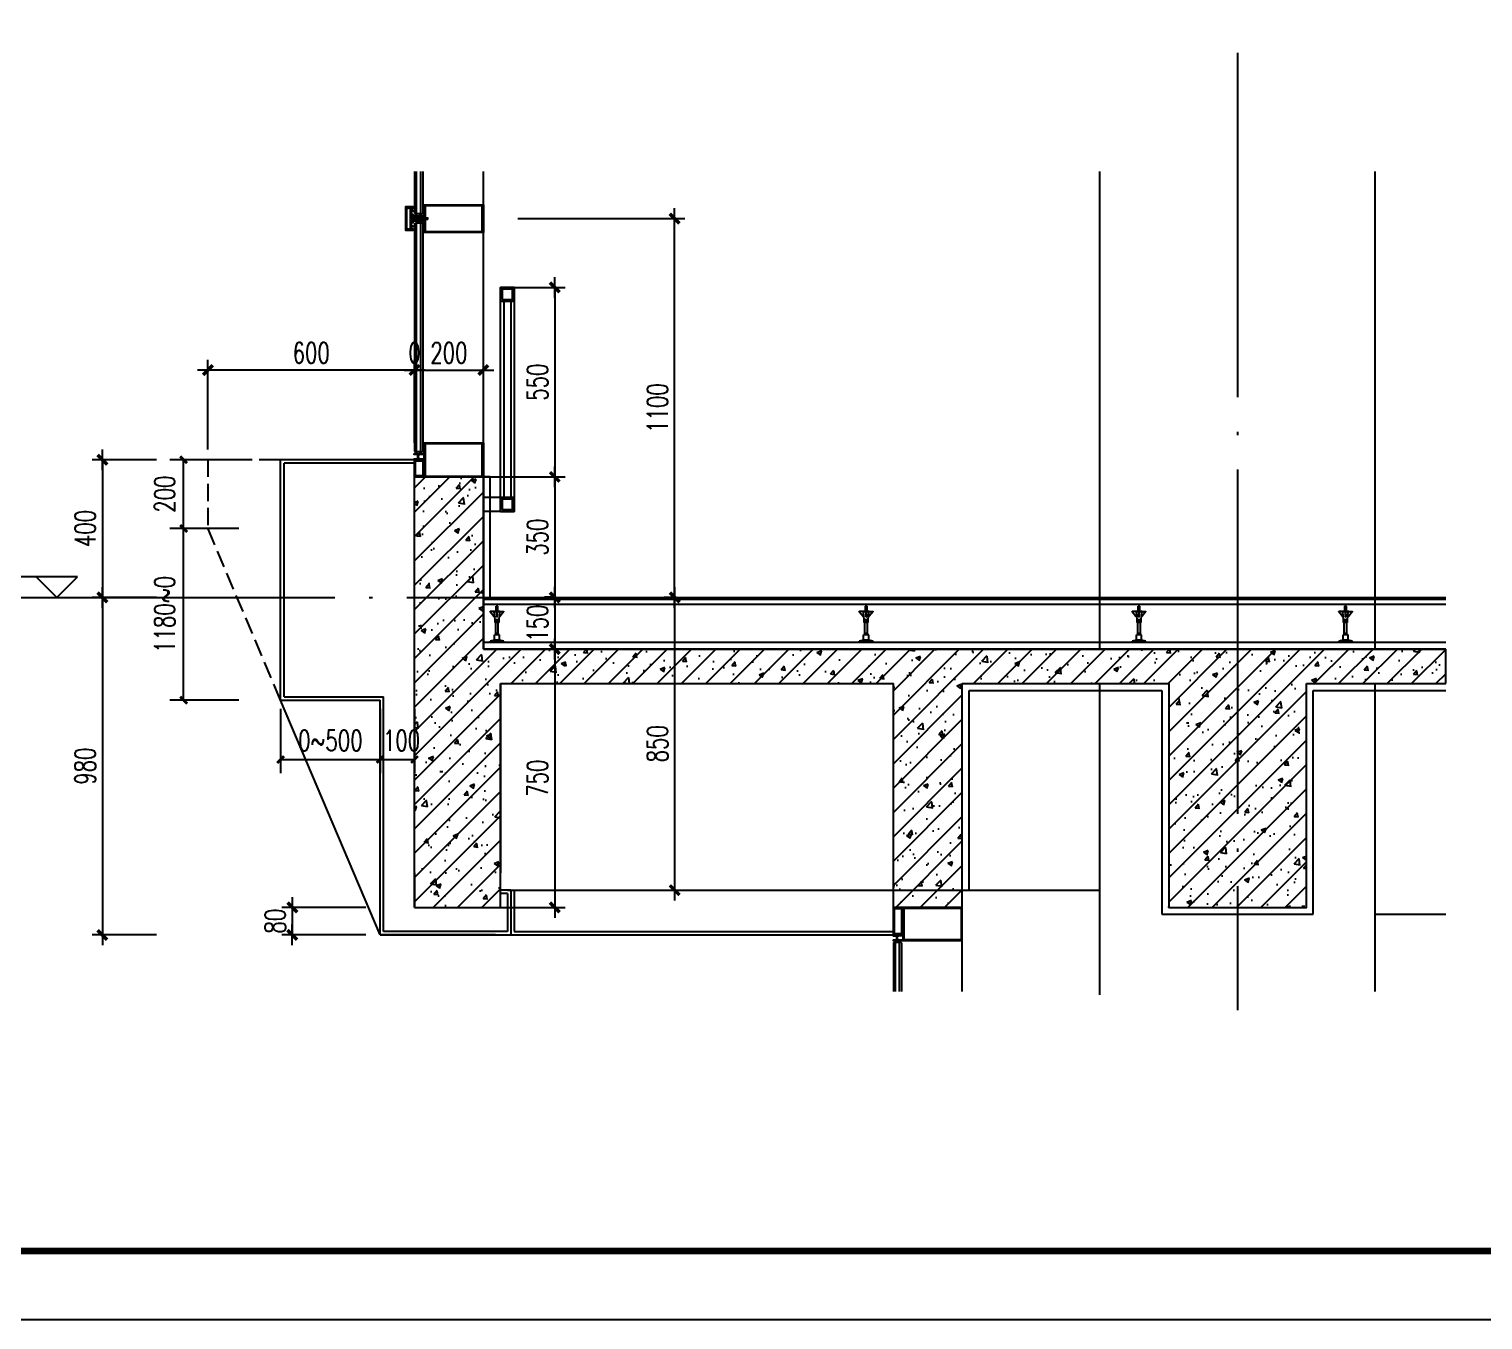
# Model space of a CAD drawing. Extents: x 1980812 to 2578970, y -669191 to 284498.
# Drawn here: x 2424804 to 2429028, y -405922 to -402174 of the extents above; entities that cross this region are included whole.
import ezdxf
from ezdxf.enums import TextEntityAlignment as Align

# ---------------------------------------------------------------- set-up
doc = ezdxf.new("R2010")
doc.units = 0
doc.header["$LTSCALE"] = 1000
doc.header["$MEASUREMENT"] = 0
for name, pattern in [('CENTER', [2, 1.25, -0.25, 0.25, -0.25]), ('DASH', [0.35, 0.25, -0.1]), ('DOTE', [2.42, 2, -0.2, 0.02, -0.2]), ('HIDDEN', [0.375, 0.25, -0.125]), ('HIDDEN2', [0.1875, 0.125, -0.0625])]:
    doc.linetypes.add(name, pattern=pattern)
for name, color, linetype in [('A-SECT-MBND-FINE', 252, 'Continuous'), ('A-SECT-MCUT', 1, 'Continuous'), ('A-SECT-MCUT-FINE', 137, 'Continuous'), ('DIM_ELEV', 3, 'Continuous'), ('dote', 1, 'DOTE'), ('PUB_DIM', 3, 'Continuous'), ('SF', 1, 'Continuous'), ('TEXT', 7, 'Continuous'), ('TK', 1, 'Continuous'), ('WALL', 4, 'Continuous'), ('WINDOW', 2, 'Continuous'), ('可见看线', 63, 'Continuous'), ('建筑辅助线', 231, 'Continuous'), ('柱墙填充', 181, 'Continuous'), ('栏杆', 143, 'Continuous'), ('详细标注', 231, 'Continuous'), ('铝板', 31, 'Continuous'), ('面层', 31, 'Continuous')]:
    doc.layers.add(name, color=color, linetype=linetype)
doc.styles.add('_TCH_DIM_T3', font='SIMPLEX', dxfattribs={"width": 0.705882, "bigfont": 'GBCBIG'})
doc.styles.add('DIM_FONT', font='SIMPLEX', dxfattribs={"width": 0.7, "bigfont": 'GBCBIG'})
doc.styles.add('ROMANS', font='simplex_.ttf', dxfattribs={"width": 0.8, "height": 500})
doc.dimstyles.new('_TCH_ARCH&&20', dxfattribs={"dimtxt": 59.5, "dimasz": 20, "dimexe": 40, "dimexo": 4, "dimgap": 25.25, "dimtad": 1, "dimdec": 0, "dimzin": 0, "dimdsep": 46, "dimtxsty": '_TCH_DIM_T3', "dimblk": 'ARCHTICK', "dimcen": 0.09, "dimclrt": 7, "dimazin": 2, "dimtfac": 1, "dimtdec": 0, "dimtix": 1, "dimtmove": 2, "dimatfit": 3, "dimfxl": 1, "dimtolj": 1, "dimtzin": 0, "dimarcsym": 0})
doc.dimstyles.new('DIMN20', dxfattribs={"dimscale": 0.2, "dimtxt": 300, "dimasz": 1, "dimexe": 150, "dimexo": 0, "dimgap": 100, "dimtad": 1, "dimdec": 0, "dimzin": 0, "dimdsep": 46, "dimtxsty": 'DIM_FONT', "dimblk1": '_DIMX', "dimblk2": '_DIMX', "dimsah": 1, "dimcen": 0.09, "dimclrd": 256, "dimclre": 256, "dimclrt": 7, "dimadec": 0, "dimazin": 0, "dimtfac": 1, "dimtdec": 0, "dimtix": 1, "dimtmove": 2, "dimatfit": 3, "dimldrblk": '_DIMX', "dimfxl": 150, "dimtolj": 1, "dimtzin": 0, "dimarcsym": 0})

# ---------------------------------------------------------------- blocks, each defined once
blk = doc.blocks.new('M5x45_Pan')
at = {"color": 8, "linetype": 'HIDDEN'}
for p, q in [((0, 1.9), (45, 1.9)), ((44.4, -2.5), (44.4, 2.5)), ((0, -1.9), (45, -1.9))]:
    blk.add_line(p, q, dxfattribs=at)
at = {"color": 0, "linetype": 'ByBlock'}
blk.add_lwpolyline([(-1.4, -4.8), (0, -4.8), (0, 4.7), (-1.4, 4.7, 0.228537), (-2.2, 4.4, 0.349288), (-2.2, -4.4, 0.228537)], format="xyb", close=True, dxfattribs=at)
at = {"color": 8, "linetype": 'HIDDEN2'}
blk.add_lwpolyline([(-3.7, 0.7), (-1.8, 0.7), (-1.8, -0.8), (-3.7, -0.8)], dxfattribs=at)
at = {"color": 8, "linetype": 'ByBlock'}
blk.add_lwpolyline([(0, 2.5), (44.4, 2.5), (45, 1.9), (45, -1.9), (44.4, -2.5), (0, -2.5)], dxfattribs=at)
at = {"layer": 'TEXT', "color": 8, "linetype": 'CENTER'}
blk.add_line((48, 0), (-6.7, 0), dxfattribs=at)
at = {"layer": 'Defpoints', "color": 8, "style": 'ROMANS', "width": 0.8}
blk.add_text('M5x45', height=1, rotation=90, dxfattribs=at).set_placement((-1, 0), align=Align.MIDDLE)
blk = doc.blocks.new('_DIMX')
blk.add_line((-150, 0), (150, 0))
at = {"const_width": 50}
blk.add_lwpolyline([(-70, -70), (70, 70)], dxfattribs=at)
blk = doc.blocks.new('*D2419')
at = {"layer": 'Defpoints', "color": 0, "transparency": 16777216}
for p in [(2426123.9, -403974.4), (2426008.9, -404724.4, 0), (2426331.4, -404724.4)]:
    blk.add_point(p, dxfattribs=at)
at = {"layer": '详细标注', "lineweight": -2, "transparency": 16777216}
for p, q in [((2426123.9, -403974.4), (2426361.4, -403974.4)), ((2426331.4, -403974.6), (2426331.4, -404724.2)), ((2426008.9, -404724.4), (2426361.4, -404724.4))]:
    blk.add_line(p, q, dxfattribs=at)
at = {"layer": '详细标注', "lineweight": -2, "transparency": 16777216, "xscale": 0.2, "yscale": 0.2, "zscale": 0.2}
for p, rotation in [((2426331.4, -403974.4), 90), ((2426331.4, -404724.4), 270)]:
    blk.add_blockref('_DIMX', p, dxfattribs=dict(at, rotation=rotation))
at = {"layer": '详细标注', "color": 7, "transparency": 16777216, "insert": (2426281.4, -404349.4), "char_height": 60, "attachment_point": 5, "rotation": 90, "style": 'DIM_FONT'}
blk.add_mtext('\\A1;750', dxfattribs=at)
blk = doc.blocks.new('A$C573D0ACE')
at = {"layer": '建筑辅助线'}
for p, q in [((-40, 89), (-40, 90)), ((-29, 89), (-40, 89)), ((-40, 89), (-29, 75.7)), ((-11, 89), (-29, 89)), ((-29, 88), (-29, 89)), ((-11, 88), (-29, 88)), ((-25.8, 65), (-27.8, 88)), ((-22.5, 90), (-22.5, 105)), ((-17.5, 105), (-22.5, 105)), ((-20.5, 72.5), (-20.5, 88)), ((-20, 105), (-20, 110)), ((-19.5, 72.5), (-19.5, 88)), ((-17.5, 90), (-17.5, 105)), ((-14.2, 65), (-12.2, 88)), ((-11, 88), (-11, 89)), ((-11, 89), (0, 89)), ((0, 89), (-11, 75.7)), ((0, 89), (0, 90)), ((-29, 75.7), (-26.4, 72.5)), ((-14.2, 65), (-25.8, 65)), ((-25.8, 57.5), (-25.8, 65)), ((-14.2, 57.5), (-25.8, 57.5)), ((-23.8, 21), (-23.8, 57.5)), ((-22.4, 57.5), (-22.4, 65)), ((-19.5, 72.5), (-20.5, 72.5)), ((-17.6, 57.5), (-17.6, 65)), ((-16.2, 21), (-16.2, 57.5)), ((-14.2, 57.5), (-14.2, 65)), ((-11, 75.7), (-13.6, 72.5)), ((-27.5, 6), (-40, 3)), ((-40, 0), (-40, 3)), ((0, 3), (-40, 3)), ((-27.5, 6), (-27.5, 21)), ((-12.5, 21), (-27.5, 21)), ((-12.5, 6), (-27.5, 6)), ((-16.2, 25), (-23.8, 26)), ((-16.2, 24), (-23.8, 25)), ((-16.2, 23), (-23.8, 24)), ((-16.2, 22), (-23.8, 23)), ((-16.2, 21), (-23.8, 22)), ((-12.5, 6), (-12.5, 21)), ((0, 3), (-12.5, 6)), ((0, 0), (0, 3))]:
    blk.add_line(p, q, dxfattribs=at)
blk = doc.blocks.new('*D2420')
at = {"layer": 'Defpoints', "color": 0, "transparency": 16777216}
for p in [(2426223.8, -402724.4), (2426679.6, -402724.4), (2426223.8, -403824.4)]:
    blk.add_point(p, dxfattribs=at)
at = {"layer": '详细标注', "lineweight": -2, "transparency": 16777216}
for p, q in [((2426223.8, -402724.4), (2426709.6, -402724.4)), ((2426679.6, -403824.2), (2426679.6, -402724.6)), ((2426223.8, -403824.4), (2426709.6, -403824.4))]:
    blk.add_line(p, q, dxfattribs=at)
at = {"layer": '详细标注', "lineweight": -2, "transparency": 16777216, "xscale": 0.2, "yscale": 0.2, "zscale": 0.2}
for p, rotation in [((2426679.6, -402724.4), 90), ((2426679.6, -403824.4), 270)]:
    blk.add_blockref('_DIMX', p, dxfattribs=dict(at, rotation=rotation))
at = {"layer": '详细标注', "color": 7, "transparency": 16777216, "insert": (2426629.6, -403274.4), "char_height": 60, "attachment_point": 5, "rotation": 90, "style": 'DIM_FONT'}
blk.add_mtext('\\A1;1100', dxfattribs=at)
blk = doc.blocks.new('*D2421')
at = {"layer": 'Defpoints', "color": 0, "transparency": 16777216}
for p in [(2426123.9, -403164.1), (2425923.9, -403375.7, 0), (2426123.9, -403375.7, 0)]:
    blk.add_point(p, dxfattribs=at)
at = {"layer": '详细标注', "lineweight": -2, "transparency": 16777216}
for p, q in [((2425923.9, -403375.7), (2425923.9, -403134.1)), ((2426123.9, -403375.7), (2426123.9, -403134.1)), ((2425924.1, -403164.1), (2426123.7, -403164.1))]:
    blk.add_line(p, q, dxfattribs=at)
at = {"layer": '详细标注', "lineweight": -2, "transparency": 16777216, "xscale": 0.2, "yscale": 0.2, "zscale": 0.2, "rotation": 180}
blk.add_blockref('_DIMX', (2425923.9, -403164.1), dxfattribs=at)
at = {"layer": '详细标注', "lineweight": -2, "transparency": 16777216, "xscale": 0.2, "yscale": 0.2, "zscale": 0.2}
blk.add_blockref('_DIMX', (2426123.9, -403164.1), dxfattribs=at)
at = {"layer": '详细标注', "color": 7, "transparency": 16777216, "insert": (2426023.9, -403114.1), "char_height": 60, "attachment_point": 5, "style": 'DIM_FONT'}
blk.add_mtext('\\A1;200', dxfattribs=at)
blk = doc.blocks.new('*D2704')
at = {"layer": 'Defpoints', "color": 0, "transparency": 16777216}
for p in [(2426123.9, -403474.4, 0), (2426123.9, -403824.4, 0), (2426331.4, -403824.4)]:
    blk.add_point(p, dxfattribs=at)
at = {"layer": '详细标注', "lineweight": -2, "transparency": 16777216}
for p, q in [((2426123.9, -403474.4), (2426361.4, -403474.4)), ((2426331.4, -403474.6), (2426331.4, -403824.2)), ((2426123.9, -403824.4), (2426361.4, -403824.4))]:
    blk.add_line(p, q, dxfattribs=at)
at = {"layer": '详细标注', "lineweight": -2, "transparency": 16777216, "xscale": 0.2, "yscale": 0.2, "zscale": 0.2}
for p, rotation in [((2426331.4, -403474.4), 90), ((2426331.4, -403824.4), 270)]:
    blk.add_blockref('_DIMX', p, dxfattribs=dict(at, rotation=rotation))
at = {"layer": '详细标注', "color": 7, "transparency": 16777216, "insert": (2426281.4, -403649.4), "char_height": 60, "attachment_point": 5, "rotation": 90, "style": 'DIM_FONT'}
blk.add_mtext('\\A1;350', dxfattribs=at)
blk = doc.blocks.new('*D2422')
at = {"layer": 'Defpoints', "color": 0, "transparency": 16777216}
for p in [(2426331.4, -403824), (2426331.4, -403974.4), (2426331.4, -403974.4)]:
    blk.add_point(p, dxfattribs=at)
at = {"layer": '详细标注', "lineweight": -2, "transparency": 16777216}
for p, q in [((2426331.4, -403824), (2426301.4, -403824)), ((2426331.4, -403824.2), (2426331.4, -403974.2)), ((2426331.4, -403974.4), (2426301.4, -403974.4))]:
    blk.add_line(p, q, dxfattribs=at)
at = {"layer": '详细标注', "lineweight": -2, "transparency": 16777216, "xscale": 0.2, "yscale": 0.2, "zscale": 0.2}
for p, rotation in [((2426331.4, -403824), 90), ((2426331.4, -403974.4), 270)]:
    blk.add_blockref('_DIMX', p, dxfattribs=dict(at, rotation=rotation))
at = {"layer": '详细标注', "color": 7, "transparency": 16777216, "insert": (2426281.4, -403899.2), "char_height": 60, "attachment_point": 5, "rotation": 90, "style": 'DIM_FONT'}
blk.add_mtext('\\A1;150', dxfattribs=at)
blk = doc.blocks.new('*D2423')
at = {"layer": 'Defpoints', "color": 0, "transparency": 16777216}
for p in [(2425174.4, -403424.4), (2425017.2, -403824.4), (2425174.4, -403824.4)]:
    blk.add_point(p, dxfattribs=at)
at = {"layer": '详细标注', "lineweight": -2, "transparency": 16777216}
for p, q in [((2425174.4, -403424.4), (2424987.2, -403424.4)), ((2425017.2, -403424.6), (2425017.2, -403824.2)), ((2425174.4, -403824.4), (2424987.2, -403824.4))]:
    blk.add_line(p, q, dxfattribs=at)
at = {"layer": '详细标注', "lineweight": -2, "transparency": 16777216, "xscale": 0.2, "yscale": 0.2, "zscale": 0.2}
for p, rotation in [((2425017.2, -403424.4), 90), ((2425017.2, -403824.4), 270)]:
    blk.add_blockref('_DIMX', p, dxfattribs=dict(at, rotation=rotation))
at = {"layer": '详细标注', "color": 7, "transparency": 16777216, "insert": (2424967.2, -403624.4), "char_height": 60, "attachment_point": 5, "rotation": 90, "style": 'DIM_FONT'}
blk.add_mtext('\\A1;400', dxfattribs=at)
blk = doc.blocks.new('*D2424')
at = {"layer": 'Defpoints', "color": 0, "transparency": 16777216}
for p in [(2425174.4, -403824.4), (2425017.2, -404804.4), (2425174.4, -404804.4)]:
    blk.add_point(p, dxfattribs=at)
at = {"layer": '详细标注', "lineweight": -2, "transparency": 16777216}
for p, q in [((2425174.4, -403824.4), (2424987.2, -403824.4)), ((2425017.2, -403824.6), (2425017.2, -404804.2)), ((2425174.4, -404804.4), (2424987.2, -404804.4))]:
    blk.add_line(p, q, dxfattribs=at)
at = {"layer": '详细标注', "lineweight": -2, "transparency": 16777216, "xscale": 0.2, "yscale": 0.2, "zscale": 0.2}
for p, rotation in [((2425017.2, -403824.4), 90), ((2425017.2, -404804.4), 270)]:
    blk.add_blockref('_DIMX', p, dxfattribs=dict(at, rotation=rotation))
at = {"layer": '详细标注', "color": 7, "transparency": 16777216, "insert": (2424967.2, -404314.4), "char_height": 60, "attachment_point": 5, "rotation": 90, "style": 'DIM_FONT'}
blk.add_mtext('\\A1;980', dxfattribs=at)
blk = doc.blocks.new('*D2425')
at = {"layer": 'Defpoints', "color": 0, "transparency": 16777216}
for p in [(2425923.9, -403164.1), (2425923.9, -403375.7, 0), (2425923.9, -403375.7, 0)]:
    blk.add_point(p, dxfattribs=at)
at = {"layer": '详细标注', "lineweight": -2, "transparency": 16777216}
for p, q in [((2425923.9, -403375.7), (2425923.9, -403134.1)), ((2425923.9, -403375.7), (2425923.9, -403134.1)), ((2425923.7, -403164.1), (2425923.5, -403164.1)), ((2425924.1, -403164.1), (2425924.3, -403164.1))]:
    blk.add_line(p, q, dxfattribs=at)
at = {"layer": '详细标注', "lineweight": -2, "transparency": 16777216, "xscale": 0.2, "yscale": 0.2, "zscale": 0.2}
blk.add_blockref('_DIMX', (2425923.9, -403164.1), dxfattribs=at)
at = {"layer": '详细标注', "lineweight": -2, "transparency": 16777216, "xscale": 0.2, "yscale": 0.2, "zscale": 0.2, "rotation": 180}
blk.add_blockref('_DIMX', (2425923.9, -403164.1), dxfattribs=at)
at = {"layer": '详细标注', "color": 7, "transparency": 16777216, "insert": (2425923.9, -403114.1), "char_height": 60, "attachment_point": 5, "style": 'DIM_FONT'}
blk.add_mtext('\\A1;0', dxfattribs=at)
blk = doc.blocks.new('A$C32E42E09')
at = {"layer": '栏杆', "color": 2}
for p, q in [((60, 763.5), (60, 193.5)), ((80, 763.5), (80, 193.5))]:
    blk.add_line(p, q, dxfattribs=at)
at = {"layer": '栏杆'}
for p, q in [((50, 193.5), (0, 193.5)), ((50, 153.5), (0, 153.5))]:
    blk.add_line(p, q, dxfattribs=at)
blk.add_lwpolyline([(50, 153.5), (50, 803.5), (90, 803.5), (90, 153.5)], dxfattribs=at)
at = {"layer": '栏杆', "color": 2}
for points in [[(50, 763.5), (90, 763.5), (90, 803.5), (50, 803.5)], [(55, 768.5), (85, 768.5), (85, 798.5), (55, 798.5)], [(50, 153.5), (90, 153.5), (90, 193.5), (50, 193.5)], [(55, 158.5), (85, 158.5), (85, 188.5), (55, 188.5)]]:
    blk.add_lwpolyline(points, close=True, dxfattribs=at)
blk = doc.blocks.new('*D2705')
at = {"layer": 'Defpoints', "color": 0, "transparency": 16777216}
for p in [(2426213.9, -402924.4, 0), (2426123.9, -403474.4, 0), (2426331.4, -403474.4)]:
    blk.add_point(p, dxfattribs=at)
at = {"layer": '详细标注', "linetype": 'ByBlock', "lineweight": -2, "transparency": 16777216}
for p, q in [((2426213.9, -402924.4), (2426361.4, -402924.4)), ((2426123.9, -403474.4), (2426361.4, -403474.4))]:
    blk.add_line(p, q, dxfattribs=at)
at = {"layer": '详细标注', "lineweight": -2, "transparency": 16777216}
blk.add_line((2426331.4, -402924.6), (2426331.4, -403474.2), dxfattribs=at)
at = {"layer": '详细标注', "lineweight": -2, "transparency": 16777216, "xscale": 0.2, "yscale": 0.2, "zscale": 0.2}
for p, rotation in [((2426331.4, -402924.4), 90), ((2426331.4, -403474.4), 270)]:
    blk.add_blockref('_DIMX', p, dxfattribs=dict(at, rotation=rotation))
at = {"layer": '详细标注', "color": 7, "transparency": 16777216, "insert": (2426281.4, -403199.4), "char_height": 60, "attachment_point": 5, "rotation": 90, "style": 'DIM_FONT'}
blk.add_mtext('\\A1;550', dxfattribs=at)
blk = doc.blocks.new('*D2706')
at = {"layer": 'Defpoints', "color": 0, "transparency": 16777216}
for p in [(2426679.6, -403824.2, 0), (2426679.6, -404674.4, 0), (2426679.6, -404674.4)]:
    blk.add_point(p, dxfattribs=at)
at = {"layer": '详细标注', "linetype": 'ByBlock', "lineweight": -2, "transparency": 16777216}
for p, q in [((2426679.6, -403824.2), (2426649.6, -403824.2)), ((2426679.6, -404674.4), (2426709.6, -404674.4))]:
    blk.add_line(p, q, dxfattribs=at)
at = {"layer": '详细标注', "lineweight": -2, "transparency": 16777216}
blk.add_line((2426679.6, -403824.4), (2426679.6, -404674.2), dxfattribs=at)
at = {"layer": '详细标注', "lineweight": -2, "transparency": 16777216, "xscale": 0.2, "yscale": 0.2, "zscale": 0.2}
for p, rotation in [((2426679.6, -403824.2), 90), ((2426679.6, -404674.4), 270)]:
    blk.add_blockref('_DIMX', p, dxfattribs=dict(at, rotation=rotation))
at = {"layer": '详细标注', "color": 7, "transparency": 16777216, "insert": (2426629.6, -404249.3), "char_height": 60, "attachment_point": 5, "rotation": 90, "style": 'DIM_FONT'}
blk.add_mtext('\\A1;850', dxfattribs=at)
blk = doc.blocks.new('*D2543')
at = {"layer": 'Defpoints', "color": 0, "transparency": 16777216}
for p in [(2425323.9, -403164.1), (2425323.9, -403394.4), (2425923.9, -403375.7, 0)]:
    blk.add_point(p, dxfattribs=at)
at = {"layer": '详细标注', "lineweight": -2, "transparency": 16777216}
for p, q in [((2425323.9, -403394.4), (2425323.9, -403134.1)), ((2425923.9, -403375.7), (2425923.9, -403134.1)), ((2425923.7, -403164.1), (2425324.1, -403164.1))]:
    blk.add_line(p, q, dxfattribs=at)
at = {"layer": '详细标注', "lineweight": -2, "transparency": 16777216, "xscale": 0.2, "yscale": 0.2, "zscale": 0.2, "rotation": 180}
blk.add_blockref('_DIMX', (2425323.9, -403164.1), dxfattribs=at)
at = {"layer": '详细标注', "lineweight": -2, "transparency": 16777216, "xscale": 0.2, "yscale": 0.2, "zscale": 0.2}
blk.add_blockref('_DIMX', (2425923.9, -403164.1), dxfattribs=at)
at = {"layer": '详细标注', "color": 7, "transparency": 16777216, "insert": (2425623.9, -403114.1), "char_height": 60, "attachment_point": 5, "style": 'DIM_FONT'}
blk.add_mtext('\\A1;600', dxfattribs=at)
blk = doc.blocks.new('_ArchTick')
at = {"color": 0, "linetype": 'ByBlock', "const_width": 0.4}
blk.add_lwpolyline([(-0.5, -0.5), (0.5, 0.5)], dxfattribs=at)
blk = doc.blocks.new('*D2175')
at = {"layer": 'Defpoints', "color": 0, "transparency": 16777216}
for p in [(2425253.2, -403624.4), (2425417.4, -403624.4), (2425417.4, -404122.7, 0)]:
    blk.add_point(p, dxfattribs=at)
at = {"layer": 'PUB_DIM', "color": 0, "lineweight": -2, "transparency": 16777216}
for p, q in [((2425413.4, -403624.4), (2425213.2, -403624.4)), ((2425253.2, -404122.7), (2425253.2, -403624.4)), ((2425413.4, -404122.7), (2425213.2, -404122.7))]:
    blk.add_line(p, q, dxfattribs=at)
at = {"layer": 'PUB_DIM', "color": 0, "lineweight": -2, "transparency": 16777216, "xscale": 20, "yscale": 20, "zscale": 20}
for p, rotation in [((2425253.2, -403624.4), 90), ((2425253.2, -404122.7), 270)]:
    blk.add_blockref('_ArchTick', p, dxfattribs=dict(at, rotation=rotation))
at = {"layer": 'PUB_DIM', "color": 7, "transparency": 16777216, "insert": (2425198.2, -403873.6), "char_height": 59.5, "attachment_point": 5, "rotation": 90, "style": '_TCH_DIM_T3'}
blk.add_mtext('\\A1;1180~0', dxfattribs=at)
blk = doc.blocks.new('*D2176')
at = {"layer": 'Defpoints', "color": 0, "transparency": 16777216}
for p in [(2425253.2, -403424.4), (2425417.4, -403424.4), (2425417.4, -403624.4)]:
    blk.add_point(p, dxfattribs=at)
at = {"layer": 'PUB_DIM', "color": 0, "lineweight": -2, "transparency": 16777216}
for p, q in [((2425413.4, -403424.4), (2425213.2, -403424.4)), ((2425253.2, -403624.4), (2425253.2, -403424.4)), ((2425413.4, -403624.4), (2425213.2, -403624.4))]:
    blk.add_line(p, q, dxfattribs=at)
at = {"layer": 'PUB_DIM', "color": 0, "lineweight": -2, "transparency": 16777216, "xscale": 20, "yscale": 20, "zscale": 20}
for p, rotation in [((2425253.2, -403424.4), 90), ((2425253.2, -403624.4), 270)]:
    blk.add_blockref('_ArchTick', p, dxfattribs=dict(at, rotation=rotation))
at = {"layer": 'PUB_DIM', "color": 7, "transparency": 16777216, "insert": (2425198.2, -403524.4), "char_height": 59.5, "attachment_point": 5, "rotation": 90, "style": '_TCH_DIM_T3'}
blk.add_mtext('\\A1;200', dxfattribs=at)
blk = doc.blocks.new('*D2177')
at = {"layer": 'Defpoints', "color": 0, "transparency": 16777216}
for p in [(2425535, -404143.8), (2425823.9, -404143.8), (2425823.9, -404295)]:
    blk.add_point(p, dxfattribs=at)
at = {"layer": 'PUB_DIM', "color": 0, "lineweight": -2, "transparency": 16777216}
for p, q in [((2425535, -404147.8), (2425535, -404335)), ((2425823.9, -404147.8), (2425823.9, -404335)), ((2425535, -404295), (2425823.9, -404295))]:
    blk.add_line(p, q, dxfattribs=at)
at = {"layer": 'PUB_DIM', "color": 0, "lineweight": -2, "transparency": 16777216, "xscale": 20, "yscale": 20, "zscale": 20, "rotation": 180}
blk.add_blockref('_ArchTick', (2425535, -404295), dxfattribs=at)
at = {"layer": 'PUB_DIM', "color": 0, "lineweight": -2, "transparency": 16777216, "xscale": 20, "yscale": 20, "zscale": 20}
blk.add_blockref('_ArchTick', (2425823.9, -404295), dxfattribs=at)
at = {"layer": 'PUB_DIM', "color": 7, "transparency": 16777216, "insert": (2425679.5, -404240), "char_height": 59.5, "attachment_point": 5, "style": '_TCH_DIM_T3'}
blk.add_mtext('\\A1;0~500', dxfattribs=at)
blk = doc.blocks.new('*D2178')
at = {"layer": 'Defpoints', "color": 0, "transparency": 16777216}
for p in [(2425823.9, -404143.8), (2425923.9, -404143.8), (2425923.9, -404295)]:
    blk.add_point(p, dxfattribs=at)
at = {"layer": 'PUB_DIM', "color": 0, "lineweight": -2, "transparency": 16777216}
for p, q in [((2425823.9, -404147.8), (2425823.9, -404335)), ((2425923.9, -404147.8), (2425923.9, -404335)), ((2425823.9, -404295), (2425923.9, -404295))]:
    blk.add_line(p, q, dxfattribs=at)
at = {"layer": 'PUB_DIM', "color": 0, "lineweight": -2, "transparency": 16777216, "xscale": 20, "yscale": 20, "zscale": 20, "rotation": 180}
blk.add_blockref('_ArchTick', (2425823.9, -404295), dxfattribs=at)
at = {"layer": 'PUB_DIM', "color": 0, "lineweight": -2, "transparency": 16777216, "xscale": 20, "yscale": 20, "zscale": 20}
blk.add_blockref('_ArchTick', (2425923.9, -404295), dxfattribs=at)
at = {"layer": 'PUB_DIM', "color": 7, "transparency": 16777216, "insert": (2425886.4, -404240), "char_height": 59.5, "attachment_point": 5, "style": '_TCH_DIM_T3'}
blk.add_mtext('\\A1;100', dxfattribs=at)
blk = doc.blocks.new('*D2187')
at = {"layer": 'Defpoints', "color": 0, "transparency": 16777216}
for p in [(2425782.1, -404724.4, 0), (2425569, -404804.4), (2425782.1, -404804.4, 0)]:
    blk.add_point(p, dxfattribs=at)
at = {"layer": '详细标注', "lineweight": -2, "transparency": 16777216}
for p, q in [((2425569, -404724.2), (2425569, -404724)), ((2425782.1, -404724.4), (2425539, -404724.4)), ((2425569, -404724.4), (2425569, -404804.4)), ((2425782.1, -404804.4), (2425539, -404804.4)), ((2425569, -404804.6), (2425569, -404804.8))]:
    blk.add_line(p, q, dxfattribs=at)
at = {"layer": '详细标注', "lineweight": -2, "transparency": 16777216, "xscale": 0.2, "yscale": 0.2, "zscale": 0.2}
for p, rotation in [((2425569, -404724.4), 270), ((2425569, -404804.4), 90)]:
    blk.add_blockref('_DIMX', p, dxfattribs=dict(at, rotation=rotation))
at = {"layer": '详细标注', "color": 7, "transparency": 16777216, "insert": (2425519, -404764.4), "char_height": 60, "attachment_point": 5, "rotation": 90, "style": 'DIM_FONT'}
blk.add_mtext('\\A1;80', dxfattribs=at)

msp = doc.modelspace()

# ---------------------------------------------------------------- hatches: boundary and pattern name
at = {"layer": '柱墙填充'}
h = msp.add_hatch(dxfattribs=at)
h.set_pattern_fill('钢筋混凝土', color=256, scale=20)
h.set_pattern_definition([(45, (-20463.054, 15232.77), (-35.3553391, 35.3553391), []), (50, (-20463.05, 15232.77), (143.4520365, -12.550427), [15, -165]), (355, (-20463.05, 15232.77), (-27.750267, 150.438427), [12, -132]), (100.4514, (-20451.1, 15231.72), (115.701876, 137.8879084), [12.748038, -140.228422]), (46.1842, (-20463.05, 15272.77), (213.44821, -33.103803), [22.5, -247.5]), (96.6356, (-20445.27, 15270), (186.932541, 194.823574), [19.122058, -210.3426]), (351.1842, (-20463.05, 15272.77), (186.93239, 194.82372), [18, -198]), (21, (-20443.05, 15262.77), (119.3814104, -80.523778), [15, -165]), (326, (-20443.05, 15262.77), (48.663066, 145.030009), [12, -132]), (71.4514, (-20433.1, 15256.06), (168.044526, 64.506099), [12.748038, -140.228422]), (37.5, (-20463.054, 15232.77), (2.4319711, 66.5787708), [0, -130.4, 0, -134, 0, -132.5]), (7.5, (-20463.054, 15232.77), (52.6139075, 78.8823424), [0, -76.4, 0, -127.4, 0, -50.5]), (327.5, (-20507.654, 15232.77), (106.7644872, -4.5109743), [0, -50, 0, -156, 0, -207]), (317.5, (-20527.65, 15232.77), (116.637234, 20.0209965), [0, -65, 0, -103.6, 0, -147])])
h.paths.add_polyline_path([(2428919.8, -403974.4), (2428919.8, -404074.4), (2428514.9, -404074.4), (2428514.9, -404094.4), (2428514.9, -404724.4), (2428114.9, -404724.4), (2428114.9, -404074.4), (2427514.9, -404074.4), (2427514.9, -404724.4), (2427314.9, -404724.4), (2427314.9, -404074.4), (2426173.9, -404074.4), (2426173.9, -404724.4), (2425923.9, -404724.4), (2425923.9, -404624.4), (2425923.9, -403474.4), (2426123.9, -403474.4), (2426123.9, -403474.4), (2426123.9, -403974.4)])

# ---------------------------------------------------------------- linework, layer by layer
at = {"layer": 'A-SECT-MBND-FINE'}
msp.add_line((2428114.9, -404724.4, 0), (2428514.9, -404724.4, 0), dxfattribs=at)
at = {"layer": 'A-SECT-MCUT', "elevation": 0}
for points in [[(2425918.4, -402759.4), (2425898.9, -402759.4), (2425898.9, -402689.4), (2425918.4, -402689.4, -0.414214), (2425918.9, -402689.9), (2425918.9, -402690.2, -0.351524), (2425918.5, -402690.7), (2425914.7, -402691.6, -0.256425), (2425914.2, -402691.4), (2425913.5, -402690.8, 0.198912), (2425913.2, -402690.6), (2425907.4, -402690.6, 0.414214), (2425906.9, -402691.1), (2425906.9, -402694.1, -0.414214), (2425906.4, -402694.6), (2425905.9, -402694.6, -0.414214), (2425905.4, -402694.1), (2425905.4, -402691.1, 0.414214), (2425904.9, -402690.6), (2425900.9, -402690.6, 0.414214), (2425900.4, -402691.1), (2425900.4, -402757.7, 0.414214), (2425900.9, -402758.2), (2425904.9, -402758.2, 0.414214), (2425905.4, -402757.7), (2425905.4, -402754.7, -0.414214), (2425905.9, -402754.2), (2425906.4, -402754.2, -0.414214), (2425906.9, -402754.7), (2425906.9, -402757.7, 0.414214), (2425907.4, -402758.2), (2425913.2, -402758.2, 0.198912), (2425913.5, -402758.1), (2425914.2, -402757.4, -0.256425), (2425914.7, -402757.3), (2425918.5, -402758.1, -0.351524), (2425918.9, -402758.6), (2425918.9, -402758.9, -0.414214)], [(2425918.9, -402713.4, -0.414214), (2425918.4, -402713.9), (2425917.4, -402713.9, 0.414214), (2425916.9, -402714.4), (2425916.9, -402734.4, 0.414214), (2425917.4, -402734.9), (2425918.4, -402734.9, -0.414214), (2425918.9, -402735.4), (2425918.9, -402736.4, -0.414214), (2425918.4, -402736.9), (2425914.4, -402736.9), (2425914.4, -402744.7, 0.414214), (2425914.9, -402745.2), (2425918.4, -402745.2, -0.414214), (2425918.9, -402745.7), (2425918.9, -402748.2, -0.414214), (2425918.4, -402748.7), (2425917.9, -402748.7, -0.414214), (2425917.4, -402748.2), (2425917.4, -402747.7, 0.414214), (2425916.9, -402747.2), (2425914.9, -402747.2, 0.414214), (2425914.4, -402747.7), (2425914.4, -402754.7, 0.414214), (2425914.9, -402755.2), (2425916.9, -402755.2, 0.414214), (2425917.4, -402754.7), (2425917.4, -402754.2, -0.414214), (2425917.9, -402753.7), (2425918.4, -402753.7, -0.414214), (2425918.9, -402754.2), (2425918.9, -402757.4, -0.479811), (2425918.3, -402757.9), (2425914.6, -402757.1, 0.256425), (2425914.1, -402757.2), (2425913.5, -402757.9, -0.198912), (2425913.1, -402758), (2425910.1, -402758, -0.10157), (2425910, -402758), (2425907.5, -402756.9, -0.300021), (2425907.2, -402756.5), (2425907.2, -402755.7, -0.414214), (2425907.7, -402755.2), (2425911.4, -402755.2, 0.414214), (2425911.9, -402754.7), (2425911.9, -402747.9), (2425911.9, -402700.9), (2425911.9, -402694.2, 0.414214), (2425911.4, -402693.7), (2425907.7, -402693.7, -0.414214), (2425907.2, -402693.2), (2425907.2, -402692.4, -0.300021), (2425907.5, -402691.9), (2425910, -402690.9, -0.10157), (2425910.1, -402690.8), (2425913.1, -402690.8, -0.198912), (2425913.5, -402691), (2425914.1, -402691.6, 0.256425), (2425914.6, -402691.8), (2425918.3, -402690.9, -0.479811), (2425918.9, -402691.4), (2425918.9, -402694.7, -0.414214), (2425918.4, -402695.2), (2425917.9, -402695.2, -0.414214), (2425917.4, -402694.7), (2425917.4, -402694.2, 0.414214), (2425916.9, -402693.7), (2425914.9, -402693.7, 0.414214), (2425914.4, -402694.2), (2425914.4, -402701.2, 0.414214), (2425914.9, -402701.7), (2425916.9, -402701.7, 0.414214), (2425917.4, -402701.2), (2425917.4, -402700.7, -0.414214), (2425917.9, -402700.2), (2425918.4, -402700.2, -0.414214), (2425918.9, -402700.7), (2425918.9, -402703.2, -0.414214), (2425918.4, -402703.7), (2425914.9, -402703.7, 0.414214), (2425914.4, -402704.2), (2425914.4, -402711.9), (2425918.4, -402711.9, -0.414214), (2425918.9, -402712.4)]]:
    msp.add_lwpolyline(points, format="xyb", close=True, dxfattribs=at)
for points in [[(2426123.9, -402724.4), (2426123.9, -402764.4), (2425988.3, -402764.4), (2425951.9, -402764.4), (2425951.9, -402732.2), (2425935.2, -402732.2), (2425935.2, -402731.3), (2425938.7, -402730.4), (2425939.2, -402731), (2425951.9, -402731), (2425951.9, -402724.4), (2425951.9, -402717.9), (2425939.2, -402717.9), (2425938.7, -402718.4), (2425935.2, -402717.6), (2425935.2, -402716.7), (2425951.9, -402716.7), (2425951.9, -402684.4), (2425988.3, -402684.4), (2426123.9, -402684.4)], [(2425954.9, -402761.9), (2426120.9, -402761.9), (2426120.9, -402724.4), (2426120.9, -402686.9), (2425954.9, -402686.9)], [(2425934.6, -402729.8), (2425938.4, -402729.4), (2425939.3, -402730.5), (2425938.7, -402731), (2425938.2, -402730.4), (2425934.6, -402731.3), (2425934.6, -402732.2), (2425923.4, -402732.2), (2425923.4, -402730.7), (2425933.4, -402730.7), (2425933.4, -402718.2), (2425923.4, -402718.2), (2425923.4, -402716.7), (2425934.6, -402716.7), (2425934.6, -402717.5), (2425938.2, -402718.4), (2425938.7, -402717.9), (2425939.3, -402718.3), (2425938.4, -402719.4), (2425934.6, -402719.1)], [(2425934.6, -403421), (2425938.4, -403420.7), (2425939.3, -403421.8), (2425938.7, -403422.2), (2425938.2, -403421.7), (2425934.6, -403422.5), (2425934.6, -403423.4), (2425923.4, -403423.4), (2425923.4, -403421.9), (2425933.4, -403421.9), (2425933.4, -403409.4), (2425923.4, -403409.4), (2425923.4, -403407.9), (2425934.6, -403407.9), (2425934.6, -403408.8), (2425938.2, -403409.6), (2425938.7, -403409.1), (2425939.3, -403409.5), (2425938.4, -403410.7), (2425934.6, -403410.3)], [(2426123.9, -403415.7), (2426123.9, -403474.4), (2425988.3, -403474.4), (2425951.9, -403474.4), (2425951.9, -403423.4), (2425935.2, -403423.4), (2425935.2, -403422.5), (2425938.7, -403421.7), (2425939.2, -403422.2), (2425951.9, -403422.2), (2425951.9, -403415.7), (2425951.9, -403409.1), (2425939.2, -403409.1), (2425938.7, -403409.6), (2425935.2, -403408.8), (2425935.2, -403407.9), (2425951.9, -403407.9), (2425951.9, -403375.7), (2425988.3, -403375.7), (2426123.9, -403375.7)], [(2425954.9, -403471.9), (2426120.9, -403471.9), (2426120.9, -403415.7), (2426120.9, -403378.2), (2425954.9, -403378.2)], [(2425923.9, -403424.4), (2425950.9, -403424.4), (2425950.9, -403474.4), (2425923.9, -403474.4)], [(2425926.9, -403427.4), (2425947.9, -403427.4), (2425947.9, -403471.4), (2425926.9, -403471.4)], [(2427314.9, -404724.4), (2427341.9, -404724.4), (2427341.9, -404804.4), (2427314.9, -404804.4)], [(2427317.9, -404727.4), (2427338.9, -404727.4), (2427338.9, -404801.4), (2427317.9, -404801.4)], [(2427514.9, -404812.9), (2427514.9, -404724.4), (2427379.3, -404724.4), (2427342.9, -404724.4), (2427342.9, -404805.1), (2427326.2, -404805.1), (2427326.2, -404806), (2427329.7, -404806.8), (2427330.3, -404806.3), (2427342.9, -404806.3), (2427342.9, -404812.9), (2427342.9, -404819.4), (2427330.3, -404819.4), (2427329.7, -404818.9), (2427326.2, -404819.7), (2427326.2, -404820.6), (2427342.9, -404820.6), (2427342.9, -404820.6), (2427379.3, -404820.6), (2427514.9, -404820.6)], [(2427345.9, -404726.9), (2427511.9, -404726.9), (2427511.9, -404812.9), (2427511.9, -404818.1), (2427345.9, -404818.1)], [(2427325.6, -404807.5), (2427329.5, -404807.9), (2427330.3, -404806.7), (2427329.7, -404806.3), (2427329.2, -404806.8), (2427325.6, -404806), (2427325.6, -404805.1), (2427314.4, -404805.1), (2427314.4, -404806.6), (2427324.4, -404806.6), (2427324.4, -404819.1), (2427314.4, -404819.1), (2427314.4, -404820.6), (2427325.6, -404820.6), (2427325.6, -404819.7), (2427329.2, -404818.9), (2427329.7, -404819.4), (2427330.3, -404819), (2427329.5, -404817.9), (2427325.6, -404818.2)], [(2427325.6, -404807.5), (2427329.5, -404807.9), (2427330.3, -404806.7), (2427329.7, -404806.3), (2427329.2, -404806.8), (2427325.6, -404806), (2427325.6, -404805.1), (2427314.4, -404805.1), (2427314.4, -404806.6), (2427324.4, -404806.6), (2427324.4, -404819.1), (2427314.4, -404819.1), (2427314.4, -404820.6), (2427325.6, -404820.6), (2427325.6, -404819.7), (2427329.2, -404818.9), (2427329.7, -404819.4), (2427330.3, -404819), (2427329.5, -404817.9), (2427325.6, -404818.2)], [(2427325.6, -404807.5), (2427329.5, -404807.9), (2427330.3, -404806.7), (2427329.7, -404806.3), (2427329.2, -404806.8), (2427325.6, -404806), (2427325.6, -404805.1), (2427314.4, -404805.1), (2427314.4, -404806.6), (2427324.4, -404806.6), (2427324.4, -404819.1), (2427314.4, -404819.1), (2427314.4, -404820.6), (2427325.6, -404820.6), (2427325.6, -404819.7), (2427329.2, -404818.9), (2427329.7, -404819.4), (2427330.3, -404819), (2427329.5, -404817.9), (2427325.6, -404818.2)]]:
    msp.add_lwpolyline(points, close=True, dxfattribs=at)
at = {"layer": 'A-SECT-MCUT-FINE'}
for p, q in [((2426123.9, -403474.4, 0), (2426123.9, -402587.5, 0)), ((2425942.9, -402710.7, 0), (2425928.9, -402710.7, 0)), ((2425942.9, -402738.1, 0), (2425928.9, -402738.1, 0)), ((2425942.9, -403402, 0), (2425928.9, -403402, 0)), ((2427333.9, -404826.6, 0), (2427319.9, -404826.6, 0)), ((2427333.9, -404826.6, 0), (2427319.9, -404826.6, 0)), ((2427333.9, -404826.6, 0), (2427319.9, -404826.6, 0)), ((2427514.9, -404969, 0), (2427514.9, -404820.6, 0))]:
    msp.add_line(p, q, dxfattribs=at)
for centre in [(2425941.7, -402713.7, 0), (2425941.7, -402735.1, 0), (2425941.7, -403404.9, 0), (2427332.8, -404823.6, 0), (2427332.8, -404823.6, 0), (2427332.8, -404823.6, 0)]:
    msp.add_circle(centre, 2.98, dxfattribs=at)
for centre, start, end in [((2425925.1, -402713.2, 0), 320.5682, 27.9183), ((2425925.1, -402735.6, 0), 332.0817, 39.4318), ((2425925.1, -403404.5, 0), 320.5682, 27.9183), ((2427316.2, -404824, 0), 332.0817, 39.4318), ((2427316.2, -404824, 0), 332.0817, 39.4318), ((2427316.2, -404824, 0), 332.0817, 39.4318)]:
    msp.add_arc(centre, 5.39, start, end, dxfattribs=at)
at = {"layer": 'DIM_ELEV'}
for p, q in [((2424944.6, -403764.4, 0), (2424662.1, -403764.4, 0)), ((2424884.6, -403824.4, 0), (2424824.6, -403764.4, 0)), ((2424884.6, -403824.4, 0), (2424944.6, -403764.4, 0))]:
    msp.add_line(p, q, dxfattribs=at)
at = {"layer": 'dote', "linetype": 'DOTE', "ltscale": 0.5}
for p, q in [((2428314.9, -402243.1, 0), (2428314.9, -405023.1, 0)), ((2424692, -403824.4, 0), (2428919.8, -403824.4, 0))]:
    msp.add_line(p, q, dxfattribs=at)
at = {"layer": 'TK'}
msp.add_lwpolyline([(2419170.1, -394042.2), (2435990.1, -394042.2), (2435990.1, -405922.2), (2419170.1, -405922.2)], close=True, dxfattribs=at)
at = {"layer": 'TK', "const_width": 20}
msp.add_lwpolyline([(2435790.1, -405722.2), (2435790.1, -394242.2), (2419670.1, -394242.2), (2419670.1, -405722.2)], close=True, dxfattribs=at)
at = {"layer": 'WALL'}
for p, q in [((2425923.9, -403474.4, 0), (2426123.9, -403474.4, 0)), ((2425923.9, -404624.4, 0), (2425923.9, -403474.4, 0)), ((2426123.9, -403474.4, 0), (2425923.9, -403474.4, 0)), ((2425923.9, -403474.4, 0), (2426123.9, -403474.4, 0)), ((2426123.9, -403474.4, 0), (2426123.9, -403974.4, 0)), ((2426123.9, -403974.4, 0), (2426123.9, -403474.4, 0)), ((2426123.9, -403474.4, 0), (2426123.9, -403474.4, 0)), ((2426123.9, -403974.4, 0), (2428919.8, -403974.4, 0)), ((2428919.8, -403974.4, 0), (2426123.9, -403974.4, 0)), ((2428919.8, -403974.4, 0), (2426123.9, -403974.4, 0)), ((2428919.8, -404074.4, 0), (2428919.8, -403974.4, 0)), ((2428919.8, -404074.4, 0), (2428919.8, -403974.4, 0)), ((2426173.9, -404074.4, 0), (2426173.9, -404624.4, 0)), ((2426173.9, -404074.4, 0), (2427314.9, -404074.4, 0)), ((2426173.9, -404724.4, 0), (2426173.9, -404074.4, 0)), ((2426173.9, -404724.4, 0), (2426173.9, -404074.4, 0)), ((2426173.9, -404074.4, 0), (2427314.9, -404074.4, 0)), ((2427314.9, -404724.4, 0), (2427314.9, -404074.4, 0)), ((2427514.9, -404074.4, 0), (2428114.9, -404074.4, 0)), ((2427514.9, -404724.4, 0), (2427514.9, -404074.4, 0)), ((2427514.9, -404724.4, 0), (2427514.9, -404074.4, 0)), ((2427514.9, -404074.4, 0), (2428114.9, -404074.4, 0)), ((2428114.9, -404074.4, 0), (2428114.9, -404724.4, 0)), ((2428114.9, -404074.4, 0), (2428114.9, -404724.4, 0)), ((2428514.9, -404074.4, 0), (2428919.8, -404074.4, 0)), ((2428514.9, -404724.4, 0), (2428514.9, -404074.4, 0)), ((2428514.9, -404074.4, 0), (2428919.8, -404074.4, 0)), ((2428514.9, -404094.4, 0), (2428514.9, -404074.4, 0)), ((2428514.9, -404074.4, 0), (2428919.8, -404074.4, 0)), ((2428514.9, -404724.4, 0), (2428514.9, -404094.4, 0)), ((2425923.9, -404724.4, 0), (2425923.9, -404624.4, 0)), ((2425923.9, -404624.4, 0), (2425923.9, -404724.4, 0)), ((2425923.9, -404624.4, 0), (2425923.9, -404724.4, 0)), ((2425923.9, -404724.4, 0), (2426173.9, -404724.4, 0)), ((2425923.9, -404724.4, 0), (2426173.9, -404724.4, 0)), ((2425923.9, -404724.4, 0), (2426173.9, -404724.4, 0)), ((2427514.9, -404724.4, 0), (2427314.9, -404724.4, 0)), ((2427314.9, -404724.4, 0), (2427514.9, -404724.4, 0)), ((2428114.9, -404724.4, 0), (2428514.9, -404724.4, 0)), ((2428114.9, -404724.4, 0), (2428514.9, -404724.4, 0))]:
    msp.add_line(p, q, dxfattribs=at)
at = {"layer": 'WALL', "elevation": 0}
msp.add_lwpolyline([(2428114.9, -404074.4), (2428114.9, -404724.4), (2428514.9, -404724.4), (2428514.9, -404074.4)], dxfattribs=at)
at = {"layer": 'WINDOW'}
for p, q in [((2425923.9, -402587.5, 0), (2425923.9, -402709.7, 0)), ((2425929.9, -402709.7, 0), (2425929.9, -402587.5, 0)), ((2425941.9, -402709.7, 0), (2425941.9, -402587.5, 0)), ((2425947.9, -402587.5, 0), (2425947.9, -402709.7, 0)), ((2425923.9, -402709.7, 0), (2425924.9, -402710.7, 0)), ((2425923.9, -402739.1, 0), (2425924.9, -402738.1, 0)), ((2425923.9, -402739.1, 0), (2425923.9, -403401, 0)), ((2425924.9, -402710.7, 0), (2425928.9, -402710.7, 0)), ((2425924.9, -402738.1, 0), (2425928.9, -402738.1, 0)), ((2425928.9, -402710.7, 0), (2425929.9, -402709.7, 0)), ((2425928.9, -402738.1, 0), (2425929.9, -402739.1, 0)), ((2425929.9, -403401, 0), (2425929.9, -402739.1, 0)), ((2425942.9, -402710.7, 0), (2425941.9, -402709.7, 0)), ((2425942.9, -402738.1, 0), (2425941.9, -402739.1, 0)), ((2425941.9, -403401, 0), (2425941.9, -402739.1, 0)), ((2425946.9, -402710.7, 0), (2425942.9, -402710.7, 0)), ((2425946.9, -402738.1, 0), (2425942.9, -402738.1, 0)), ((2425947.9, -402709.7, 0), (2425946.9, -402710.7, 0)), ((2425947.9, -402739.1, 0), (2425946.9, -402738.1, 0)), ((2425947.9, -402739.1, 0), (2425947.9, -403401, 0)), ((2425923.9, -403401, 0), (2425924.9, -403402, 0)), ((2425924.9, -403402, 0), (2425928.9, -403402, 0)), ((2425928.9, -403402, 0), (2425929.9, -403401, 0)), ((2425942.9, -403402, 0), (2425941.9, -403401, 0)), ((2425946.9, -403402, 0), (2425942.9, -403402, 0)), ((2425947.9, -403401, 0), (2425946.9, -403402, 0)), ((2427314.9, -404827.6, 0), (2427315.9, -404826.6, 0)), ((2427314.9, -404827.6, 0), (2427315.9, -404826.6, 0)), ((2427314.9, -404827.6, 0), (2427315.9, -404826.6, 0)), ((2427314.9, -404827.6, 0), (2427314.9, -404969, 0)), ((2427315.9, -404826.6, 0), (2427319.9, -404826.6, 0)), ((2427315.9, -404826.6, 0), (2427319.9, -404826.6, 0)), ((2427315.9, -404826.6, 0), (2427319.9, -404826.6, 0)), ((2427319.9, -404826.6, 0), (2427320.9, -404827.6, 0)), ((2427319.9, -404826.6, 0), (2427320.9, -404827.6, 0)), ((2427319.9, -404826.6, 0), (2427320.9, -404827.6, 0)), ((2427320.9, -404969, 0), (2427320.9, -404826.6, 0)), ((2427333.9, -404826.6, 0), (2427332.9, -404827.6, 0)), ((2427333.9, -404826.6, 0), (2427332.9, -404827.6, 0)), ((2427333.9, -404826.6, 0), (2427332.9, -404827.6, 0)), ((2427332.9, -404969, 0), (2427332.9, -404827.6, 0)), ((2427337.9, -404826.6, 0), (2427333.9, -404826.6, 0)), ((2427337.9, -404826.6, 0), (2427333.9, -404826.6, 0)), ((2427337.9, -404826.6, 0), (2427333.9, -404826.6, 0)), ((2427338.9, -404827.6, 0), (2427337.9, -404826.6, 0)), ((2427338.9, -404827.6, 0), (2427337.9, -404826.6, 0)), ((2427338.9, -404827.6, 0), (2427337.9, -404826.6, 0)), ((2427338.9, -404827.6, 0), (2427338.9, -404969, 0))]:
    msp.add_line(p, q, dxfattribs=at)
at = {"layer": '可见看线'}
for p, q in [((2427914.9, -403974.4, 0), (2427914.9, -402587.5, 0)), ((2428714.9, -403974.4, 0), (2428714.9, -402587.5, 0)), ((2427914.9, -404978.7, 0), (2427914.9, -404074.4, 0)), ((2428714.9, -404969, 0), (2428714.9, -404074.4, 0)), ((2428714.9, -404744.4, 0), (2428919.8, -404744.4, 0))]:
    msp.add_line(p, q, dxfattribs=at)
at = {"layer": '铝板', "linetype": 'DASH', "ltscale": 0.2}
for p, q in [((2425522.8, -403424.4, 0), (2425323.9, -403424.4, 0)), ((2425323.9, -403424.4, 0), (2425323.9, -403624.4, 0)), ((2425535, -404122.7, 0), (2425323.9, -403624.4, 0))]:
    msp.add_line(p, q, dxfattribs=at)
at = {"layer": '铝板'}
for p, q in [((2425923.9, -403424.4, 0), (2425522.8, -403424.4, 0)), ((2425535, -404122.7, 0), (2425535, -403424.4, 0)), ((2425923.9, -403434.4, 0), (2425545, -403434.4, 0)), ((2425545, -404112.7, 0), (2425545, -403434.4, 0)), ((2425535, -404122.7, 0), (2425823.9, -404122.7, 0)), ((2425823.9, -404804.4, 0), (2425535, -404122.7, 0)), ((2425545, -404112.7, 0), (2425833.9, -404112.7, 0)), ((2425823.9, -404804.4, 0), (2425823.9, -404122.7, 0)), ((2425833.9, -404794.4, 0), (2425833.9, -404112.7, 0)), ((2426203.9, -404674.4, 0), (2426173.9, -404674.4, 0)), ((2426203.9, -404674.4, 0), (2426203.9, -404804.4, 0)), ((2426203.9, -404674.4, 0), (2426203.9, -404804.4, 0)), ((2426203.9, -404674.4, 0), (2426203.9, -404804.4, 0)), ((2426203.9, -404674.4, 0), (2426213.9, -404674.4, 0)), ((2426213.9, -404674.4, 0), (2426213.9, -404794.4, 0)), ((2426193.9, -404684.4, 0), (2426173.9, -404684.4, 0)), ((2426193.9, -404684.4, 0), (2426193.9, -404794.4, 0)), ((2426159.3, -404804.4, 0), (2425823.9, -404804.4, 0)), ((2425823.9, -404804.4, 0), (2427314.9, -404804.4, 0)), ((2426193.9, -404794.4, 0), (2425833.9, -404794.4, 0)), ((2426213.9, -404794.4, 0), (2427314.9, -404794.4, 0))]:
    msp.add_line(p, q, dxfattribs=at)
at = {"layer": '面层'}
for p, q in [((2426123.9, -403824.4, 0), (2428919.8, -403824.4, 0)), ((2426123.9, -403829.4, 0), (2428919.8, -403829.4, 0)), ((2426123.9, -403844.4, 0), (2428919.8, -403844.4, 0)), ((2426123.9, -403954.4, 0), (2428919.8, -403954.4, 0)), ((2427534.9, -404094.4, 0), (2428094.9, -404094.4, 0)), ((2427534.9, -404674.4, 0), (2427534.9, -404094.4, 0)), ((2428094.9, -404094.4, 0), (2428094.9, -404744.4, 0)), ((2428534.9, -404744.4, 0), (2428534.9, -404094.4, 0)), ((2428534.9, -404094.4, 0), (2428919.8, -404094.4, 0)), ((2426193.9, -404674.4, 0), (2427914.9, -404674.4, 0)), ((2428094.9, -404744.4, 0), (2428534.9, -404744.4, 0))]:
    msp.add_line(p, q, dxfattribs=at)
at = {"layer": '面层', "elevation": 0}
msp.add_lwpolyline([(2426143.9, -403824.4), (2426143.9, -403474.4), (2426123.9, -403474.4)], dxfattribs=at)

# ---------------------------------------------------------------- block references
at = {"layer": 'SF', "rotation": 0.0004018880973149244}
msp.add_blockref('M5x45_Pan', (2425916.9, -402724.4, 0), dxfattribs=at)
at = {"layer": '栏杆'}
msp.add_blockref('A$C32E42E09', (2426123.9, -403727.9, 0), dxfattribs=at)
at = {"layer": '面层'}
for p in [(2426183.6, -403954.4, 0), (2427256.1, -403954.4, 0), (2428048.7, -403954.4, 0), (2428648.7, -403954.4, 0)]:
    msp.add_blockref('A$C573D0ACE', p, dxfattribs=at)

# ---------------------------------------------------------------- dimensions: what is measured, and where the dimension line sits
at = {"layer": 'PUB_DIM'}
for p1, p2, distance, text, picture, middle in [((2425417.4, -403624.4, 0), (2425417.4, -403424.4, 0), 164.2, '200', '*D2176', (2425198.2, -403524.4, 0)), ((2425417.4, -404122.7, 0), (2425417.4, -403624.4, 0), 164.2, '1180~0', '*D2175', (2425198.2, -403873.6, 0)), ((2425535, -404143.8, 0), (2425823.9, -404143.8, 0), -151.3, '0~500', '*D2177', (2425679.5, -404240, 0))]:
    dim = msp.add_aligned_dim(p1=p1, p2=p2, distance=distance, text=text, dimstyle='_TCH_ARCH&&20', dxfattribs=at)
    dim.commit()
    dim.dimension.update_dxf_attribs({"geometry": picture, "text_midpoint": middle})
dim = msp.add_linear_dim(base=(2425923.9, -404295, 0), p1=(2425823.9, -404143.8, 0), p2=(2425923.9, -404143.8, 0), angle=0, text='100', dimstyle='_TCH_ARCH&&20', dxfattribs=at)
dim.commit()
dim.dimension.update_dxf_attribs({"geometry": '*D2178', "text_midpoint": (2425886.4, -404240, 0), "dimtype": 161})
at = {"layer": '详细标注'}
for base, p1, p2, picture, middle in [((2426679.6, -402724.4, 0), (2426223.8, -403824.4, 0), (2426223.8, -402724.4, 0), '*D2420', (2426629.6, -403274.4, 0)), ((2425017.2, -403824.4, 0), (2425174.4, -403424.4, 0), (2425174.4, -403824.4, 0), '*D2423', (2424967.2, -403624.4, 0)), ((2426331.4, -403824.4, 0), (2426123.9, -403474.4, 0), (2426123.9, -403824.4, 0), '*D2704', (2426281.4, -403649.4, 0)), ((2425017.2, -404804.4, 0), (2425174.4, -403824.4, 0), (2425174.4, -404804.4, 0), '*D2424', (2424967.2, -404314.4, 0)), ((2426331.4, -403974.4, 0), (2426331.4, -403824, 0), (2426331.4, -403974.4, 0), '*D2422', (2426281.4, -403899.2, 0)), ((2426331.4, -404724.4, 0), (2426123.9, -403974.4, 0), (2426008.9, -404724.4, 0), '*D2419', (2426281.4, -404349.4, 0))]:
    dim = msp.add_linear_dim(base=base, p1=p1, p2=p2, angle=90, dimstyle='DIMN20', dxfattribs=at)
    dim.commit()
    dim.dimension.update_dxf_attribs({"geometry": picture, "text_midpoint": middle})
for base, p1, p2, picture, middle in [((2426331.4, -403474.4, 0), (2426213.9, -402924.4, 0), (2426123.9, -403474.4, 0), '*D2705', (2426281.4, -403199.4, 0)), ((2426679.6, -404674.4, 0), (2426679.6, -403824.2, 0), (2426679.6, -404674.4, 0), '*D2706', (2426629.6, -404249.3, 0))]:
    dim = msp.add_linear_dim(base=base, p1=p1, p2=p2, angle=90, dimstyle='DIMN20', override={"dimfxl": 250, "dimarcsym": 1}, dxfattribs=at)
    dim.commit()
    dim.dimension.update_dxf_attribs({"geometry": picture, "text_midpoint": middle})
for base, p1, p2, picture, middle in [((2425323.9, -403164.1, 0), (2425923.9, -403375.7, 0), (2425323.9, -403394.4, 0), '*D2543', (2425623.9, -403114.1, 0)), ((2426123.9, -403164.1, 0), (2425923.9, -403375.7, 0), (2426123.9, -403375.7, 0), '*D2421', (2426023.9, -403114.1, 0)), ((2425923.8926, -403164.1358, 0), (2425923.8921, -403375.6593, 0), (2425923.8926, -403375.6593, 0), '*D2425', (2425923.8924, -403114.1358, 0))]:
    dim = msp.add_linear_dim(base=base, p1=p1, p2=p2, dimstyle='DIMN20', dxfattribs=at)
    dim.commit()
    dim.dimension.update_dxf_attribs({"geometry": picture, "text_midpoint": middle})
dim = msp.add_aligned_dim(p1=(2425782.1, -404724.4, 0), p2=(2425782.1, -404804.4, 0), distance=-213.1, dimstyle='DIMN20', dxfattribs=at)
dim.commit()
dim.dimension.update_dxf_attribs({"geometry": '*D2187', "text_midpoint": (2425519, -404764.4)})

doc.saveas('drawing.dxf')
